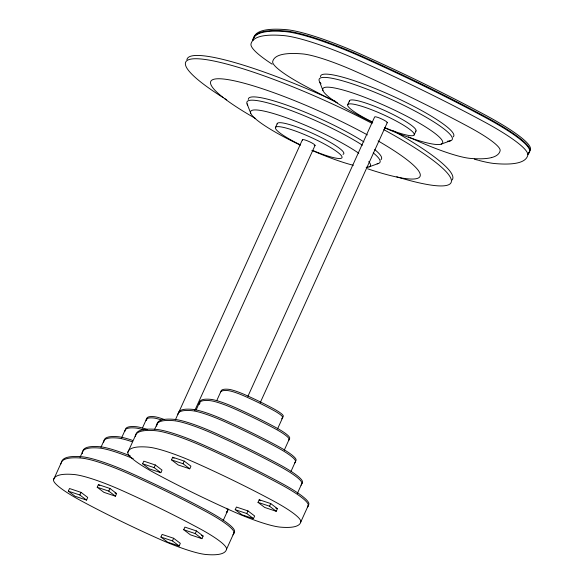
<?xml version="1.0" encoding="UTF-8"?>
<svg xmlns="http://www.w3.org/2000/svg" width="584" height="584" viewBox="0 0 584 584"><rect width="100%" height="100%" fill="white"/><g stroke="black" fill="none" stroke-linecap="round" stroke-linejoin="round"><path stroke-width="0.88" d="M53.545 479.705L60.999 463.28A197.815 30.602 24.4 0 1 81.351 458.082A57.064 8.826 24.4 0 1 129.341 474.033A197.815 30.602 24.4 0 1 206.013 511.599A57.064 8.826 24.4 0 1 233.95 532.893L226.504 549.318A197.815 30.602 24.4 0 1 206.152 554.508A57.064 8.826 24.4 0 1 157.665 538.339A197.815 30.602 24.4 0 1 81.49 500.992A57.064 8.826 24.4 0 1 53.545 479.705A197.815 30.602 24.4 0 1 73.898 474.507A57.064 8.826 24.4 0 1 121.888 490.465A197.815 30.602 24.4 0 1 198.56 528.024A57.064 8.826 24.4 0 1 226.504 549.318M80.044 457.345L82.286 452.417A166.163 25.711 24.4 0 1 99.375 448.052A47.932 7.417 24.4 0 1 133.188 458.637M68.313 491.159L69.511 488.523L81.045 492.37L87.731 497.459L86.541 500.086L75 496.239L68.313 491.159L79.855 494.998L86.541 500.086M100.959 447.308L103.565 441.555A134.517 20.812 24.4 0 1 117.406 438.022A38.799 6.001 24.4 0 1 131.999 441.708M79.855 494.998L81.045 492.37M97.214 487.253L98.411 484.625L109.945 488.472L116.632 493.56L115.442 496.188L103.901 492.341L97.214 487.253L108.755 491.1L115.442 496.188M121.501 438.095L124.852 430.7A102.864 15.914 24.4 0 1 135.437 427.999A29.674 4.592 24.4 0 1 143.562 429.831M108.755 491.1L109.945 488.472M308.25 505.518L300.796 521.943A197.815 30.602 24.4 0 1 280.451 527.14A57.064 8.826 24.4 0 1 231.965 510.964A197.815 30.602 24.4 0 1 155.782 473.624A57.064 8.826 24.4 0 1 127.845 452.33L135.298 435.905A197.815 30.602 24.4 0 1 155.643 430.707A57.064 8.826 24.4 0 1 203.641 446.665A197.815 30.602 24.4 0 1 280.313 484.224A57.064 8.826 24.4 0 1 308.25 505.518A197.815 30.602 24.4 0 1 307.68 506.905M275.487 127.465L277.276 123.523M142.416 428.057L146.139 419.838A71.212 11.016 24.4 0 1 153.468 417.969A20.542 3.175 24.4 0 1 161.191 419.918M154.716 429.152L156.578 425.042A166.163 25.711 24.4 0 1 173.674 420.677A47.932 7.417 24.4 0 1 213.992 434.08A166.163 25.711 24.4 0 1 278.393 465.63A47.932 7.417 24.4 0 1 301.862 483.523L297.395 493.378M142.613 463.784L143.803 461.156L155.344 464.995L162.031 470.084L160.841 472.711L149.3 468.872L142.613 463.784L154.154 467.623L160.841 472.711M175.302 419.976L302.402 139.78M154.154 467.623L155.344 464.995M171.513 459.885L172.703 457.257L184.245 461.097L190.931 466.185L189.742 468.813L178.2 464.974L171.513 459.885L183.055 463.725L189.742 468.813M194.735 410.632L315.075 145.358M196.173 409.895L199.151 403.325A102.864 15.914 24.4 0 1 209.736 400.624A29.674 4.592 24.4 0 1 234.688 408.924A102.864 15.914 24.4 0 1 274.56 428.452A29.674 4.592 24.4 0 1 289.087 439.526L284.247 450.206M183.055 463.725L184.245 461.097M347.699 104.697L349.488 100.747M216.715 400.682L220.438 392.47A71.212 11.016 24.4 0 1 227.767 390.594A20.542 3.175 24.4 0 1 245.039 396.339A71.212 11.016 24.4 0 1 272.64 409.866A20.542 3.175 24.4 0 1 282.7 417.531L277.488 429.028M160.921 537.054L162.111 534.426L173.652 538.273L180.339 543.354L179.149 545.989L167.608 542.142L160.921 537.054L172.463 540.901L179.149 545.989M172.463 540.901L173.652 538.273M183.712 529.732L184.909 527.104L196.443 530.951L203.13 536.039L201.94 538.667L190.399 534.82L183.712 529.732L195.253 533.579L201.94 538.667M247.886 396.375L374.614 117.004A6.942 1.073 24.4 0 1 381.768 118.99A6.942 1.073 24.4 0 1 387.068 122.793M195.253 533.579L196.443 530.951M260.179 402.777L387.287 122.582M223.095 520.753L227.563 510.891A47.932 7.417 24.4 0 0 226.512 508.277M235.221 509.679L236.411 507.051L247.952 510.898L254.639 515.986L253.441 518.614L241.907 514.767L235.221 509.679L246.762 513.526L253.441 518.614M414.202 134.897L415.99 130.955M246.762 513.526L247.952 510.898M258.011 502.364L259.208 499.736L270.742 503.576L277.429 508.664L276.239 511.292L264.698 507.452L258.011 502.364L269.553 506.204L276.239 511.292M269.553 506.204L270.742 503.576M291.007 471.383L295.475 461.521A38.799 6.001 24.4 0 0 276.48 447.045A134.517 20.812 24.4 0 0 224.344 421.502A38.799 6.001 24.4 0 0 191.705 410.654A134.517 20.812 24.4 0 0 177.864 414.187A38.799 6.001 24.4 0 0 177.843 414.618M369 166.893L378.483 163.462M441.212 144.117L450.695 140.686M408.442 136.89A289.649 44.815 24.4 0 0 415.728 140.175A64.24 9.935 24.4 0 0 470.31 158.388A289.613 44.807 24.4 0 0 491.385 157.614L491.655 157.57M275.779 508.116L277.429 508.664M114.982 493.005L116.632 493.56M201.48 535.484L203.13 536.039M259.208 499.736L260.544 500.751M172.703 457.257L174.047 458.272M98.411 484.625L99.747 485.647M322.959 90.484L319.295 81.096A73.036 11.3 24.4 0 1 395.558 101.368A73.036 11.3 24.4 0 1 447.548 141.153M247.083 103.872L250.748 113.26M302.622 140.175A6.942 1.073 24.4 0 1 309.557 141.759A6.942 1.073 24.4 0 1 314.228 145.569M300.504 144.934A36.522 5.65 24.4 0 1 282.174 127.122A36.522 5.65 24.4 0 1 337.625 152.205A36.522 5.65 24.4 0 1 312.849 150.519M277.188 123.969A36.522 5.65 24.4 0 1 314.258 134.116A36.522 5.65 24.4 0 1 342.99 154.337M103.682 442.482A38.799 6.001 24.4 0 1 103.565 441.555M124.939 431.408A29.674 4.592 24.4 0 1 124.852 430.7M60.97 463.908A57.064 8.826 24.4 0 1 60.999 463.28M233.95 532.893A197.815 30.602 24.4 0 1 232.928 534.893M146.358 420.626A20.542 3.175 24.4 0 1 146.139 419.838M227.563 510.891A166.163 25.711 24.4 0 1 226.709 512.577M82.424 453.564A47.932 7.417 24.4 0 1 82.286 452.417M132.597 440.394A38.799 6.001 24.4 0 0 118.005 436.708A134.517 20.812 24.4 0 0 104.164 440.241A38.799 6.001 24.4 0 0 104.28 441.168M164.046 419.407A20.542 3.175 24.4 0 0 154.059 416.655A71.212 11.016 24.4 0 0 146.737 418.524A20.542 3.175 24.4 0 0 146.949 419.312M130.21 455.856A47.932 7.417 24.4 0 0 99.973 446.738A166.163 25.711 24.4 0 0 82.877 451.103A47.932 7.417 24.4 0 0 82.855 451.636M228.191 509.051A47.932 7.417 24.4 0 1 228.161 509.576A166.163 25.711 24.4 0 1 226.278 512.175M61.561 462.594A57.064 8.826 24.4 0 1 61.59 461.966A197.815 30.602 24.4 0 1 81.942 456.768A57.064 8.826 24.4 0 1 129.94 472.719A197.815 30.602 24.4 0 1 206.605 510.285A57.064 8.826 24.4 0 1 234.549 531.579A197.815 30.602 24.4 0 1 233.527 533.579M147.19 429.503A29.674 4.592 24.4 0 0 136.035 426.685A102.864 15.914 24.4 0 0 125.45 429.386A29.674 4.592 24.4 0 0 125.538 430.094M373.234 152.869A73.036 11.3 24.4 0 1 377.103 163.79M247.747 105.127A73.036 11.3 24.4 0 1 284.101 107.989A73.036 11.3 24.4 0 1 362.416 145.19M248.324 99.499A73.036 11.3 24.4 0 1 290.379 106.419A73.036 11.3 24.4 0 1 363.912 141.905M374.724 149.577A73.036 11.3 24.4 0 1 380.951 159.651M368.752 161.578A65.736 10.169 24.4 0 1 366.175 167.309M353.342 165.294A65.736 10.169 24.4 0 1 311.856 150.343M300.125 145.014A65.736 10.169 24.4 0 1 259.486 110.274A65.736 10.169 24.4 0 1 358.758 153.242M383.79 129.641A145.715 22.542 24.4 0 1 396.762 176.813M226.738 99.849A145.715 22.542 24.4 0 1 224.49 98.448M223.022 97.528A145.715 22.542 24.4 0 1 209.167 60.115A145.715 22.542 24.4 0 1 372.118 123.414M186.909 59.729A145.715 22.542 24.4 0 1 333.442 100.455M334.245 100.828A145.715 22.542 24.4 0 1 335.837 101.565M393.506 130.918A145.715 22.542 24.4 0 1 452.125 179.982M378.096 140.912A114.902 17.776 24.4 0 1 367.54 168.769M255.69 118.603A114.902 17.776 24.4 0 1 226.643 79.417A114.902 17.776 24.4 0 1 367.38 134.889M372.716 122.165A36.522 5.65 24.4 0 1 354.517 104.375A36.522 5.65 24.4 0 1 410.048 129.597A36.522 5.65 24.4 0 1 384.403 127.473M349.517 101.733A36.522 5.65 24.4 0 1 383.856 110.157A36.522 5.65 24.4 0 1 415.699 131.305M295.475 461.521A134.517 20.812 24.4 0 1 294.781 462.886M289.087 439.526A102.864 15.914 24.4 0 1 288.562 440.57M199.465 404.464A29.674 4.592 24.4 0 1 199.151 403.325M135.262 436.533A57.064 8.826 24.4 0 1 135.298 435.905M300.796 521.943A57.064 8.826 24.4 0 0 272.859 500.649A197.815 30.602 24.4 0 0 196.188 463.09A57.064 8.826 24.4 0 0 148.19 447.132A197.815 30.602 24.4 0 0 127.845 452.33M220.423 392.696A20.542 3.175 24.4 0 1 220.438 392.47M282.7 417.531A71.212 11.016 24.4 0 1 281.619 418.808M301.862 483.523A166.163 25.711 24.4 0 1 301.008 485.202M156.724 426.189A47.932 7.417 24.4 0 1 156.578 425.042M295.38 461.572A134.517 20.812 24.4 0 0 296.073 460.207A38.799 6.001 24.4 0 0 277.072 445.731A134.517 20.812 24.4 0 0 224.935 420.188A38.799 6.001 24.4 0 0 192.304 409.34A134.517 20.812 24.4 0 0 178.463 412.873A38.799 6.001 24.4 0 0 178.441 413.297M221.095 391.645A20.542 3.175 24.4 0 1 221.037 391.156A71.212 11.016 24.4 0 1 228.359 389.28A20.542 3.175 24.4 0 1 245.638 395.025A71.212 11.016 24.4 0 1 273.239 408.544A20.542 3.175 24.4 0 1 283.298 416.217A71.212 11.016 24.4 0 1 282.218 417.494M301.599 483.888A166.163 25.711 24.4 0 0 302.461 482.209A47.932 7.417 24.4 0 0 278.991 464.316A166.163 25.711 24.4 0 0 214.583 432.766A47.932 7.417 24.4 0 0 174.273 419.363A166.163 25.711 24.4 0 0 157.176 423.728A47.932 7.417 24.4 0 0 157.322 424.875M135.86 435.219A57.064 8.826 24.4 0 1 135.889 434.591A197.815 30.602 24.4 0 1 156.242 429.393A57.064 8.826 24.4 0 1 204.232 445.351A197.815 30.602 24.4 0 1 280.904 482.91A57.064 8.826 24.4 0 1 308.848 504.204A197.815 30.602 24.4 0 1 307.826 506.204M200.064 403.15A29.674 4.592 24.4 0 1 199.75 402.011A102.864 15.914 24.4 0 1 210.328 399.31A29.674 4.592 24.4 0 1 235.286 407.603A102.864 15.914 24.4 0 1 275.159 427.138A29.674 4.592 24.4 0 1 289.686 438.212A102.864 15.914 24.4 0 1 289.153 439.256M321.025 83.775A73.036 11.3 24.4 0 1 319.959 82.351M320.536 76.73A73.036 11.3 24.4 0 1 391.842 95.688A73.036 11.3 24.4 0 1 453.162 136.875M372.337 122.238A65.736 10.169 24.4 0 1 334.179 87.907A65.736 10.169 24.4 0 1 435.715 133.962A65.736 10.169 24.4 0 1 384.849 127.918M478.493 160.323A91.301 14.126 24.4 0 0 495.195 163.586A316.506 48.968 24.4 0 0 527.754 155.271A91.301 14.126 24.4 0 0 483.048 121.202A316.506 48.968 24.4 0 0 360.372 61.108A91.301 14.126 24.4 0 0 283.583 35.58A316.506 48.968 24.4 0 0 251.018 43.895A91.301 14.126 24.4 0 0 272.202 64.196M477.683 160.104A91.301 14.126 24.4 0 1 474.325 159.169M337.355 102.813A289.649 44.815 24.4 0 1 304.133 85.476A64.225 9.935 24.4 0 1 272.713 61.532A289.62 44.807 24.4 0 1 302.505 53.91A64.233 9.935 24.4 0 1 352.656 70.168L356.444 71.839A289.533 44.793 24.4 0 1 468.682 126.823A64.225 9.935 24.4 0 1 500.101 150.774A289.715 44.822 24.4 0 1 491.385 157.614M252.806 39.953A316.506 48.968 24.4 0 1 285.372 31.631A91.301 14.126 24.4 0 1 362.16 57.166A316.506 48.968 24.4 0 1 484.837 117.26A91.301 14.126 24.4 0 1 529.542 151.329A316.506 48.968 24.4 0 1 527.907 154.541M528.206 153.884A316.506 48.968 24.4 0 0 529.841 150.672A91.301 14.126 24.4 0 0 485.129 116.603A316.506 48.968 24.4 0 0 362.46 56.509A91.301 14.126 24.4 0 0 285.671 30.974A316.506 48.968 24.4 0 0 253.106 39.296A91.301 14.126 24.4 0 0 253.062 40.303M528.797 152.57A316.506 48.968 24.4 0 0 530.433 149.358A91.301 14.126 24.4 0 0 485.727 115.289A316.506 48.968 24.4 0 0 363.051 55.188A91.301 14.126 24.4 0 0 286.262 29.66A316.506 48.968 24.4 0 0 253.704 37.982A91.301 14.126 24.4 0 0 253.653 38.989"/></g></svg>
